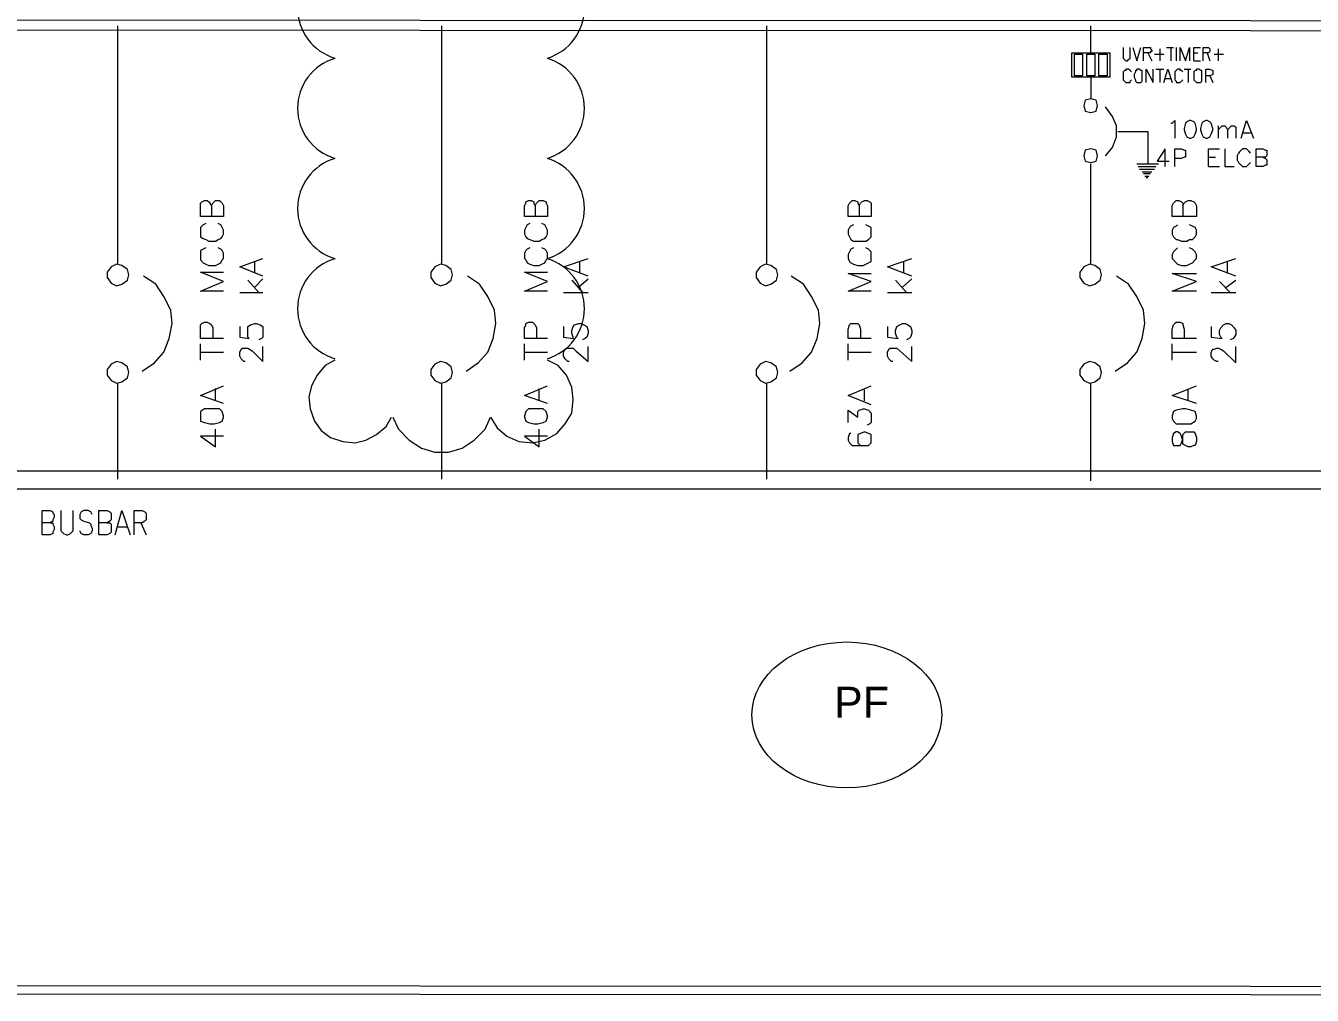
# Model space of a CAD drawing. Header units: inches. Extents: x 0.2 to 10.8, y 0.5 to 8.
# Drawn here: x 1.702 to 3.284, y 3.282 to 4.475 of the extents above; entities that cross this region are included whole.
import ezdxf

# ---------------------------------------------------------------- set-up
doc = ezdxf.new("R2010")
doc.units = ezdxf.units.IN
doc.header["$MEASUREMENT"] = 0
doc.layers.add('PDF_Geometry', color=7, linetype='Continuous')
doc.layers.add('PDF_Text', color=7, linetype='Continuous')
doc.styles.add('PDF Microsoft Sans Serif', font='micross.ttf')

msp = doc.modelspace()

# ---------------------------------------------------------------- linework, layer by layer
at = {"layer": 'PDF_Geometry', "lineweight": 13}
for points in [[(1.165, 4.4817), (1.165, 4.47), (5.25, 4.4683), (5.25, 4.48), (1.165, 4.4817)], [(3.0517, 4.4483), (3.0517, 4.4367), (3.0517, 4.435), (3.0533, 4.4333), (3.055, 4.4317), (3.0567, 4.4317), (3.0583, 4.4333), (3.06, 4.435), (3.06, 4.4367), (3.06, 4.4483)], [(3.0633, 4.4483), (3.0683, 4.4317), (3.0733, 4.4483)], [(3.0767, 4.4317), (3.0767, 4.4483), (3.0833, 4.4483), (3.085, 4.4483), (3.085, 4.4467), (3.0867, 4.445), (3.0867, 4.4433), (3.085, 4.4433), (3.085, 4.4417), (3.0833, 4.4417), (3.0767, 4.4417)], [(3.105, 4.4483), (3.1133, 4.4483)], [(3.11, 4.4483), (3.11, 4.4317)], [(3.1167, 4.4483), (3.1167, 4.4317)], [(3.1217, 4.4317), (3.1217, 4.4483), (3.1283, 4.4317), (3.1333, 4.4483), (3.1333, 4.4317)], [(3.1383, 4.4317), (3.1383, 4.4483), (3.1467, 4.4483)], [(3.15, 4.4317), (3.15, 4.4483), (3.155, 4.4483), (3.1567, 4.4483), (3.1583, 4.4467), (3.1583, 4.445), (3.1583, 4.4433), (3.1567, 4.4417), (3.155, 4.4417), (3.15, 4.4417)], [(2.9917, 4.44), (3.0017, 4.44), (3.0017, 4.4133), (2.9917, 4.4133), (2.9917, 4.44)], [(3.0067, 4.44), (3.0167, 4.44), (3.0167, 4.4133), (3.0067, 4.4133), (3.0067, 4.44)], [(3.0217, 4.44), (3.0317, 4.44), (3.0317, 4.4133), (3.0217, 4.4133), (3.0217, 4.44)], [(3.0817, 4.4417), (3.0867, 4.4317)], [(3.09, 4.44), (3.1017, 4.44)], [(3.0967, 4.4467), (3.0967, 4.4317)], [(3.1383, 4.4417), (3.1433, 4.4417)], [(3.1383, 4.4317), (3.1467, 4.4317)], [(3.155, 4.4417), (3.1583, 4.4317)], [(3.1633, 4.44), (3.175, 4.44)], [(3.1683, 4.4467), (3.1683, 4.4317)], [(3.0617, 4.4183), (3.06, 4.42), (3.0583, 4.4217), (3.055, 4.4217), (3.055, 4.42), (3.0533, 4.42), (3.0517, 4.4183), (3.0517, 4.415), (3.0517, 4.4117), (3.0517, 4.4083), (3.0533, 4.4067), (3.055, 4.405), (3.0583, 4.405), (3.06, 4.405), (3.06, 4.4067), (3.0617, 4.4083)], [(3.0683, 4.4217), (3.0683, 4.42), (3.0667, 4.42), (3.0667, 4.4183), (3.065, 4.415), (3.065, 4.4117), (3.0667, 4.4083), (3.0667, 4.4067), (3.0683, 4.405), (3.0717, 4.405), (3.0733, 4.405), (3.075, 4.4067), (3.075, 4.4083), (3.075, 4.4117), (3.075, 4.415), (3.075, 4.4183), (3.075, 4.42), (3.0733, 4.42), (3.0717, 4.4217), (3.0683, 4.4217)], [(3.08, 4.405), (3.08, 4.4217), (3.0883, 4.405), (3.0883, 4.4217)], [(3.0917, 4.4217), (3.1017, 4.4217)], [(3.0967, 4.4217), (3.0967, 4.405)], [(3.1017, 4.405), (3.1067, 4.4217), (3.1117, 4.405)], [(3.125, 4.4183), (3.1233, 4.42), (3.1217, 4.42), (3.1217, 4.4217), (3.1183, 4.4217), (3.1167, 4.42), (3.115, 4.4183), (3.115, 4.415), (3.115, 4.4117), (3.115, 4.4083), (3.1167, 4.4067), (3.1167, 4.405), (3.1183, 4.405), (3.1217, 4.405), (3.1233, 4.4067), (3.125, 4.4083)], [(3.1267, 4.4217), (3.135, 4.4217)], [(3.1317, 4.4217), (3.1317, 4.405)], [(3.1417, 4.4217), (3.1417, 4.42), (3.14, 4.42), (3.1383, 4.4183), (3.1383, 4.415), (3.1383, 4.4117), (3.1383, 4.4083), (3.14, 4.4067), (3.1417, 4.405), (3.145, 4.405), (3.1467, 4.405), (3.1483, 4.4067), (3.1483, 4.4083), (3.1483, 4.4117), (3.1483, 4.415), (3.1483, 4.4183), (3.1483, 4.42), (3.1467, 4.42), (3.145, 4.4217), (3.1417, 4.4217)], [(3.1533, 4.405), (3.1533, 4.4217), (3.1583, 4.4217), (3.1617, 4.42), (3.1617, 4.4183), (3.1617, 4.4167), (3.1617, 4.415), (3.1583, 4.4133), (3.1533, 4.4133)], [(3.1033, 4.41), (3.11, 4.41)], [(3.1583, 4.4133), (3.1617, 4.405)], [(3.02, 4.3767), (3.0183, 4.3833), (3.0117, 4.385), (3.005, 4.3833), (3.0033, 4.3767), (3.005, 4.37), (3.0117, 4.3683), (3.0183, 4.37), (3.02, 4.3767)], [(3.03, 4.315), (3.0383, 4.325), (3.0433, 4.3383), (3.0433, 4.3517), (3.0383, 4.3633), (3.03, 4.375)], [(3.11, 4.355), (3.1117, 4.355), (3.115, 4.3583), (3.115, 4.3367)], [(3.1333, 4.3583), (3.13, 4.3567), (3.1283, 4.355), (3.1267, 4.3483), (3.1267, 4.3467), (3.1283, 4.3417), (3.13, 4.3383), (3.1333, 4.3367), (3.135, 4.3367), (3.1383, 4.3383), (3.14, 4.3417), (3.1417, 4.3467), (3.1417, 4.3483), (3.14, 4.355), (3.1383, 4.3567), (3.135, 4.3583), (3.1333, 4.3583)], [(3.1533, 4.3583), (3.15, 4.3567), (3.1483, 4.355), (3.1467, 4.3483), (3.1467, 4.3467), (3.1483, 4.3417), (3.15, 4.3383), (3.1533, 4.3367), (3.155, 4.3367), (3.1583, 4.3383), (3.16, 4.3417), (3.1617, 4.3467), (3.1617, 4.3483), (3.16, 4.355), (3.1583, 4.3567), (3.155, 4.3583), (3.1533, 4.3583)], [(3.1967, 4.3367), (3.2033, 4.3583), (3.2117, 4.3367)], [(3.045, 4.345), (3.0817, 4.345)], [(3.0817, 4.345), (3.0817, 4.305)], [(3.1683, 4.3517), (3.1683, 4.3367)], [(3.1683, 4.3467), (3.1717, 4.35), (3.1733, 4.3517), (3.1767, 4.3517), (3.1783, 4.35), (3.18, 4.3467), (3.18, 4.3367)], [(3.18, 4.3467), (3.1833, 4.35), (3.185, 4.3517), (3.1883, 4.3517), (3.19, 4.35), (3.19, 4.3467), (3.19, 4.3367)], [(3.1983, 4.3433), (3.2083, 4.3433)], [(3.02, 4.315), (3.0183, 4.3217), (3.0117, 4.3233), (3.005, 4.3217), (3.0033, 4.315), (3.005, 4.3083), (3.0117, 4.3067), (3.0183, 4.3083), (3.02, 4.315)], [(3.1033, 4.3017), (3.1033, 4.3233), (3.0933, 4.3083), (3.1083, 4.3083)], [(3.115, 4.3017), (3.115, 4.3233), (3.1233, 4.3233), (3.1267, 4.3217), (3.1283, 4.3217), (3.1283, 4.3183), (3.1283, 4.315), (3.1283, 4.3133), (3.1267, 4.3133), (3.1233, 4.3117), (3.115, 4.3117)], [(3.1567, 4.3017), (3.1567, 4.3233), (3.17, 4.3233)], [(3.1767, 4.3233), (3.1767, 4.3017), (3.1883, 4.3017)], [(3.2083, 4.3183), (3.2067, 4.32), (3.205, 4.3217), (3.2033, 4.3233), (3.1983, 4.3233), (3.1967, 4.3217), (3.195, 4.32), (3.1933, 4.3183), (3.1917, 4.315), (3.1917, 4.31), (3.1933, 4.3067), (3.195, 4.305), (3.1967, 4.3033), (3.1983, 4.3017), (3.2033, 4.3017), (3.205, 4.3033), (3.2067, 4.305), (3.2083, 4.3067)], [(3.2233, 4.3133), (3.2267, 4.3117), (3.2283, 4.31), (3.2283, 4.3083), (3.2283, 4.305), (3.2283, 4.3033), (3.2267, 4.3033), (3.2233, 4.3017), (3.215, 4.3017), (3.215, 4.3233), (3.2233, 4.3233), (3.2267, 4.3217), (3.2283, 4.3217), (3.2283, 4.3183), (3.2283, 4.3167), (3.2283, 4.315), (3.2267, 4.3133), (3.2233, 4.3133), (3.215, 4.3133)], [(3.0683, 4.305), (3.095, 4.305)], [(3.1567, 4.3133), (3.165, 4.3133)], [(3.07, 4.3017), (3.0917, 4.3017)], [(3.0717, 4.2983), (3.09, 4.2983)], [(3.075, 4.295), (3.0867, 4.295)], [(3.0767, 4.2933), (3.085, 4.2933)], [(3.0783, 4.29), (3.0833, 4.29)], [(3.1567, 4.3017), (3.17, 4.3017)], [(3.08, 4.2883), (3.0817, 4.2883), (3.08, 4.2883)], [(1.93, 4.2533), (1.9317, 4.2567), (1.9333, 4.2583), (1.935, 4.26), (1.94, 4.26), (1.9417, 4.2583), (1.9433, 4.2567), (1.945, 4.2533), (1.945, 4.24), (1.9167, 4.24), (1.9167, 4.2533), (1.9167, 4.2567), (1.9183, 4.2583), (1.9217, 4.26), (1.925, 4.26), (1.9267, 4.2583), (1.9283, 4.2567), (1.93, 4.2533), (1.93, 4.24)], [(2.3283, 4.2533), (2.33, 4.2567), (2.3317, 4.2583), (2.3333, 4.26), (2.3383, 4.26), (2.3417, 4.2583), (2.3417, 4.2567), (2.3433, 4.2533), (2.3433, 4.24), (2.315, 4.24), (2.315, 4.2533), (2.3167, 4.2567), (2.3167, 4.2583), (2.32, 4.26), (2.3233, 4.26), (2.3267, 4.2583), (2.3267, 4.2567), (2.3283, 4.2533), (2.3283, 4.24)], [(2.7267, 4.2533), (2.7283, 4.2567), (2.73, 4.2583), (2.7333, 4.26), (2.7367, 4.26), (2.74, 4.2583), (2.7417, 4.2567), (2.7417, 4.2533), (2.7417, 4.24), (2.7133, 4.24), (2.7133, 4.2533), (2.715, 4.2567), (2.7167, 4.2583), (2.7183, 4.26), (2.7217, 4.26), (2.725, 4.2583), (2.725, 4.2567), (2.7267, 4.2533), (2.7267, 4.24)], [(3.125, 4.2533), (3.1267, 4.2567), (3.1283, 4.2583), (3.1317, 4.26), (3.135, 4.26), (3.1383, 4.2583), (3.14, 4.2567), (3.1417, 4.2533), (3.1417, 4.24), (3.1117, 4.24), (3.1117, 4.2533), (3.1133, 4.2567), (3.115, 4.2583), (3.1167, 4.26), (3.12, 4.26), (3.1233, 4.2583), (3.125, 4.2567), (3.125, 4.2533), (3.125, 4.24)], [(1.9233, 4.2317), (1.92, 4.23), (1.9167, 4.2267), (1.9167, 4.2233), (1.9167, 4.2183), (1.9167, 4.215), (1.92, 4.2133), (1.9233, 4.2117), (1.9267, 4.21), (1.935, 4.21), (1.9383, 4.2117), (1.9417, 4.2133), (1.9433, 4.215), (1.945, 4.2183), (1.945, 4.2233), (1.9433, 4.2267), (1.9417, 4.23), (1.9383, 4.2317)], [(2.3217, 4.2317), (2.3183, 4.23), (2.3167, 4.2267), (2.315, 4.2233), (2.315, 4.2183), (2.3167, 4.215), (2.3183, 4.2133), (2.3217, 4.2117), (2.3267, 4.21), (2.3333, 4.21), (2.3367, 4.2117), (2.34, 4.2133), (2.3417, 4.215), (2.3433, 4.2183), (2.3433, 4.2233), (2.3417, 4.2267), (2.34, 4.23), (2.3367, 4.2317)], [(2.72, 4.23), (2.7167, 4.2283), (2.715, 4.2267), (2.7133, 4.2233), (2.7133, 4.2183), (2.715, 4.215), (2.7167, 4.2117), (2.72, 4.21), (2.725, 4.21), (2.7317, 4.21), (2.735, 4.21), (2.7383, 4.2117), (2.7417, 4.215), (2.7417, 4.2183), (2.7417, 4.2233), (2.7417, 4.2267), (2.7383, 4.2283), (2.735, 4.23)], [(3.1183, 4.23), (3.1167, 4.2283), (3.1133, 4.2267), (3.1117, 4.2233), (3.1117, 4.2183), (3.1133, 4.215), (3.1167, 4.2117), (3.1183, 4.2117), (3.1233, 4.21), (3.13, 4.21), (3.1333, 4.2117), (3.1367, 4.2117), (3.14, 4.215), (3.1417, 4.2183), (3.1417, 4.2233), (3.14, 4.2267), (3.1367, 4.2283), (3.1333, 4.23)], [(1.9233, 4.2017), (1.92, 4.2), (1.9167, 4.1983), (1.9167, 4.195), (1.9167, 4.1883), (1.9167, 4.1867), (1.92, 4.1833), (1.9233, 4.1817), (1.9267, 4.18), (1.935, 4.18), (1.9383, 4.1817), (1.9417, 4.1833), (1.9433, 4.1867), (1.945, 4.1883), (1.945, 4.195), (1.9433, 4.1983), (1.9417, 4.2), (1.9383, 4.2017)], [(2.3217, 4.2017), (2.3183, 4.2), (2.3167, 4.1983), (2.315, 4.195), (2.315, 4.1883), (2.3167, 4.1867), (2.3183, 4.1833), (2.3217, 4.1817), (2.3267, 4.18), (2.3333, 4.18), (2.3367, 4.1817), (2.34, 4.1833), (2.3417, 4.1867), (2.3433, 4.1883), (2.3433, 4.195), (2.3417, 4.1983), (2.34, 4.2), (2.3367, 4.2017)], [(2.72, 4.2017), (2.7167, 4.2), (2.715, 4.1967), (2.7133, 4.1933), (2.7133, 4.1883), (2.715, 4.185), (2.7167, 4.1833), (2.72, 4.1817), (2.725, 4.18), (2.7317, 4.18), (2.735, 4.1817), (2.7383, 4.1833), (2.7417, 4.185), (2.7417, 4.1883), (2.7417, 4.1933), (2.7417, 4.1967), (2.7383, 4.2), (2.735, 4.2017)], [(3.1183, 4.2017), (3.1167, 4.2), (3.1133, 4.1967), (3.1117, 4.1933), (3.1117, 4.1883), (3.1133, 4.1867), (3.1167, 4.1833), (3.1183, 4.1817), (3.1233, 4.18), (3.13, 4.18), (3.1333, 4.1817), (3.1367, 4.1833), (3.14, 4.1867), (3.1417, 4.1883), (3.1417, 4.1933), (3.14, 4.1967), (3.1367, 4.2), (3.1333, 4.2017)], [(1.8283, 4.1683), (1.8267, 4.175), (1.82, 4.18), (1.8133, 4.1817), (1.8067, 4.1783), (1.8017, 4.1717), (1.8017, 4.165), (1.8067, 4.1583), (1.8133, 4.155), (1.82, 4.1567), (1.8267, 4.1617), (1.8283, 4.1683)], [(1.9933, 4.1667), (1.965, 4.1783), (1.9933, 4.1883)], [(1.9833, 4.1717), (1.9833, 4.185)], [(2.2267, 4.1683), (2.225, 4.175), (2.2183, 4.18), (2.2117, 4.1817), (2.205, 4.1783), (2.2, 4.1717), (2.2, 4.165), (2.205, 4.1583), (2.2117, 4.155), (2.2183, 4.1567), (2.225, 4.1617), (2.2267, 4.1683)], [(2.3933, 4.1667), (2.3633, 4.1783), (2.3933, 4.1883)], [(2.3833, 4.1717), (2.3833, 4.185)], [(2.6267, 4.1683), (2.625, 4.175), (2.6183, 4.18), (2.6117, 4.1817), (2.605, 4.1783), (2.6, 4.1717), (2.6, 4.165), (2.605, 4.1583), (2.6117, 4.155), (2.6183, 4.1567), (2.625, 4.1617), (2.6267, 4.1683)], [(2.7917, 4.1667), (2.7617, 4.1783), (2.7917, 4.1883)], [(2.7817, 4.1717), (2.7817, 4.185)], [(3.025, 4.1683), (3.0233, 4.175), (3.0167, 4.18), (3.01, 4.1817), (3.0033, 4.1783), (2.9983, 4.1717), (2.9983, 4.165), (3.0033, 4.1583), (3.01, 4.155), (3.0167, 4.1567), (3.0233, 4.1617), (3.025, 4.1683)], [(3.19, 4.1667), (3.16, 4.1783), (3.19, 4.1883)], [(3.18, 4.17), (3.18, 4.185)], [(1.845, 4.05), (1.86, 4.06), (1.8717, 4.0733), (1.8783, 4.09), (1.8817, 4.1083), (1.88, 4.125), (1.8717, 4.1417), (1.8617, 4.1567), (1.8467, 4.1667)], [(1.945, 4.1483), (1.9167, 4.1483), (1.945, 4.16), (1.9167, 4.1717), (1.945, 4.1717)], [(1.9833, 4.1533), (1.9933, 4.1633)], [(2.2433, 4.05), (2.2583, 4.06), (2.27, 4.0733), (2.2767, 4.09), (2.28, 4.1083), (2.2783, 4.125), (2.27, 4.1417), (2.26, 4.1567), (2.245, 4.1667)], [(2.3433, 4.1483), (2.315, 4.1483), (2.3433, 4.16), (2.315, 4.1717), (2.3433, 4.1717)], [(2.3817, 4.1533), (2.3933, 4.1633)], [(2.6417, 4.05), (2.6567, 4.06), (2.6683, 4.0733), (2.675, 4.09), (2.6783, 4.1083), (2.6767, 4.125), (2.6683, 4.1417), (2.6583, 4.1567), (2.6433, 4.1667)], [(2.7417, 4.1483), (2.7133, 4.1483), (2.7417, 4.16), (2.7133, 4.17), (2.7417, 4.17)], [(2.78, 4.1533), (2.7917, 4.1633)], [(3.0417, 4.05), (3.0567, 4.06), (3.0683, 4.0733), (3.075, 4.09), (3.0783, 4.1083), (3.0767, 4.125), (3.0683, 4.1417), (3.0583, 4.1567), (3.0433, 4.1667)], [(3.1417, 4.1483), (3.1117, 4.1483), (3.1417, 4.16), (3.1117, 4.17), (3.1417, 4.17)], [(1.965, 4.1467), (1.9933, 4.1467)], [(1.975, 4.1617), (1.9883, 4.1467)], [(2.3633, 4.1467), (2.3933, 4.1467)], [(2.3733, 4.1617), (2.3867, 4.1467)], [(2.7617, 4.1467), (2.7917, 4.1467)], [(2.7717, 4.1617), (2.785, 4.1467)], [(3.16, 4.1467), (3.19, 4.1467)], [(3.17, 4.16), (3.1833, 4.1467)], [(3.1783, 4.1533), (3.19, 4.1617)], [(1.945, 4.09), (1.9167, 4.09), (1.9167, 4.1033), (1.9167, 4.1067), (1.9183, 4.1083), (1.9217, 4.11), (1.925, 4.11), (1.9283, 4.1083), (1.93, 4.1067), (1.9317, 4.1033), (1.9317, 4.09)], [(1.965, 4.105), (1.965, 4.0917), (1.9767, 4.09), (1.975, 4.0917), (1.975, 4.0967), (1.975, 4.1), (1.975, 4.105), (1.9783, 4.1067), (1.9833, 4.1083), (1.985, 4.1083), (1.99, 4.1067), (1.9933, 4.105), (1.9933, 4.1), (1.9933, 4.0967), (1.9933, 4.0917), (1.9917, 4.09), (1.9883, 4.0883)], [(2.3433, 4.09), (2.315, 4.09), (2.315, 4.1033), (2.3167, 4.1067), (2.3167, 4.1083), (2.32, 4.11), (2.325, 4.11), (2.3267, 4.1083), (2.3283, 4.1067), (2.33, 4.1033), (2.33, 4.09)], [(2.3633, 4.105), (2.3633, 4.0917), (2.375, 4.09), (2.375, 4.0917), (2.3733, 4.0967), (2.3733, 4.1), (2.375, 4.105), (2.3767, 4.1067), (2.3817, 4.1083), (2.385, 4.1083), (2.3883, 4.1067), (2.3917, 4.105), (2.3933, 4.1), (2.3933, 4.0967), (2.3917, 4.0917), (2.39, 4.09), (2.3867, 4.0883)], [(2.7417, 4.09), (2.7133, 4.09), (2.7133, 4.1017), (2.715, 4.1067), (2.7167, 4.1083), (2.7183, 4.1083), (2.7233, 4.1083), (2.725, 4.1083), (2.7267, 4.1067), (2.7283, 4.1017), (2.7283, 4.09)], [(2.7617, 4.105), (2.7617, 4.0917), (2.775, 4.09), (2.7733, 4.0917), (2.7717, 4.0967), (2.7717, 4.1), (2.7733, 4.105), (2.7767, 4.1067), (2.78, 4.1083), (2.7833, 4.1083), (2.7867, 4.1067), (2.79, 4.105), (2.7917, 4.1), (2.7917, 4.0967), (2.79, 4.0917), (2.7883, 4.09), (2.785, 4.0883)], [(3.1417, 4.09), (3.1117, 4.09), (3.1117, 4.1017), (3.1133, 4.1067), (3.115, 4.1083), (3.1167, 4.11), (3.1217, 4.11), (3.125, 4.1083), (3.125, 4.1067), (3.1267, 4.1017), (3.1267, 4.09)], [(3.16, 4.105), (3.16, 4.0917), (3.1733, 4.09), (3.1717, 4.0917), (3.17, 4.095), (3.17, 4.1), (3.1717, 4.1033), (3.175, 4.1067), (3.1783, 4.1083), (3.1817, 4.1083), (3.185, 4.1067), (3.1883, 4.1033), (3.19, 4.1), (3.19, 4.095), (3.1883, 4.0917), (3.1867, 4.09), (3.1833, 4.0883)], [(1.9167, 4.0633), (1.9167, 4.0833)], [(2.315, 4.0633), (2.315, 4.0833)], [(2.7133, 4.0633), (2.7133, 4.0833)], [(3.1117, 4.0633), (3.1117, 4.0833)], [(1.9167, 4.0733), (1.945, 4.0733)], [(1.9717, 4.0617), (1.97, 4.0617), (1.9683, 4.0633), (1.9667, 4.065), (1.965, 4.0683), (1.965, 4.0733), (1.9667, 4.0767), (1.9683, 4.0783), (1.97, 4.0783), (1.9733, 4.0783), (1.975, 4.0783), (1.98, 4.075), (1.9933, 4.0617), (1.9933, 4.08)], [(2.315, 4.0733), (2.3433, 4.0733)], [(2.37, 4.0617), (2.3683, 4.0617), (2.3667, 4.0633), (2.365, 4.065), (2.3633, 4.0683), (2.3633, 4.0733), (2.365, 4.0767), (2.3667, 4.0783), (2.3683, 4.0783), (2.3717, 4.0783), (2.375, 4.0783), (2.3783, 4.075), (2.3933, 4.0617), (2.3933, 4.08)], [(2.7133, 4.0733), (2.7417, 4.0733)], [(2.7683, 4.0617), (2.7667, 4.0617), (2.765, 4.0633), (2.7633, 4.065), (2.7617, 4.0683), (2.7617, 4.0733), (2.7633, 4.0767), (2.765, 4.0783), (2.7667, 4.0783), (2.77, 4.0783), (2.7733, 4.0783), (2.7767, 4.075), (2.7917, 4.0617), (2.7917, 4.08)], [(3.1117, 4.0733), (3.1417, 4.0733)], [(3.1683, 4.0617), (3.1667, 4.0617), (3.1633, 4.0633), (3.1617, 4.065), (3.16, 4.0683), (3.16, 4.0733), (3.1617, 4.0767), (3.1633, 4.0767), (3.1667, 4.0783), (3.1683, 4.0783), (3.1717, 4.0767), (3.175, 4.075), (3.19, 4.06), (3.19, 4.08)], [(1.8283, 4.0483), (1.8267, 4.055), (1.82, 4.06), (1.8133, 4.0617), (1.8067, 4.0583), (1.8017, 4.0517), (1.8017, 4.045), (1.8067, 4.0383), (1.8133, 4.035), (1.82, 4.0367), (1.8267, 4.0417), (1.8283, 4.0483)], [(2.2267, 4.0483), (2.225, 4.055), (2.2183, 4.06), (2.2117, 4.0617), (2.205, 4.0583), (2.2, 4.0517), (2.2, 4.045), (2.205, 4.0383), (2.2117, 4.035), (2.2183, 4.0367), (2.225, 4.0417), (2.2267, 4.0483)], [(2.6267, 4.0483), (2.625, 4.055), (2.6183, 4.06), (2.6117, 4.0617), (2.605, 4.0583), (2.6, 4.0517), (2.6, 4.045), (2.605, 4.0383), (2.6117, 4.035), (2.6183, 4.0367), (2.625, 4.0417), (2.6267, 4.0483)], [(3.025, 4.0483), (3.0233, 4.055), (3.0167, 4.06), (3.01, 4.0617), (3.0033, 4.0583), (2.9983, 4.0517), (2.9983, 4.045), (3.0033, 4.0383), (3.01, 4.035), (3.0167, 4.0367), (3.0233, 4.0417), (3.025, 4.0483)], [(1.945, 4.01), (1.9167, 4.02), (1.945, 4.0317)], [(1.935, 4.0133), (1.935, 4.0283)], [(2.3433, 4.01), (2.315, 4.02), (2.3433, 4.0317)], [(2.3333, 4.0133), (2.3333, 4.0283)], [(2.7417, 4.0083), (2.7133, 4.02), (2.7417, 4.0317)], [(2.7333, 4.0133), (2.7333, 4.0267)], [(3.1417, 4.01), (3.1117, 4.02), (3.1417, 4.0317)], [(3.1317, 4.0133), (3.1317, 4.0267)], [(1.9167, 3.9933), (1.9167, 3.9883), (1.9217, 3.9867), (1.9283, 3.985), (1.9333, 3.985), (1.94, 3.9867), (1.9433, 3.9883), (1.945, 3.9933), (1.945, 3.995), (1.9433, 4), (1.94, 4.0033), (1.9333, 4.0033), (1.9283, 4.0033), (1.9217, 4.0033), (1.9167, 4), (1.9167, 3.995), (1.9167, 3.9933)], [(2.315, 3.9933), (2.3167, 3.9883), (2.32, 3.9867), (2.3267, 3.985), (2.3317, 3.985), (2.3383, 3.9867), (2.3417, 3.9883), (2.3433, 3.9933), (2.3433, 3.995), (2.3417, 4), (2.3383, 4.0033), (2.3317, 4.0033), (2.3267, 4.0033), (2.32, 4.0033), (2.3167, 4), (2.315, 3.995), (2.315, 3.9933)], [(2.7133, 3.9867), (2.7133, 4.0017), (2.725, 3.9933), (2.725, 3.9983), (2.725, 4), (2.7267, 4.0017), (2.7317, 4.0033), (2.7333, 4.0033), (2.7383, 4.0017), (2.7417, 3.9983), (2.7417, 3.995), (2.7417, 3.9917), (2.7417, 3.9867), (2.74, 3.985), (2.7367, 3.9833)], [(3.1117, 3.9917), (3.1133, 3.9883), (3.1167, 3.985), (3.125, 3.985), (3.1283, 3.985), (3.135, 3.985), (3.14, 3.9883), (3.1417, 3.9917), (3.1417, 3.995), (3.14, 4), (3.135, 4.0017), (3.1283, 4.0033), (3.125, 4.0033), (3.1167, 4.0017), (3.1133, 4), (3.1117, 3.995), (3.1117, 3.9917)], [(1.945, 3.97), (1.9167, 3.97), (1.935, 3.9567), (1.935, 3.9783)], [(2.3433, 3.97), (2.315, 3.97), (2.3333, 3.9567), (2.3333, 3.9783)], [(2.7167, 3.9733), (2.715, 3.9733), (2.7133, 3.9683), (2.7133, 3.965), (2.715, 3.9617), (2.7183, 3.9583), (2.725, 3.9583), (2.7333, 3.9583), (2.7383, 3.9583), (2.7417, 3.9617), (2.7417, 3.965), (2.7417, 3.9667), (2.7417, 3.9717), (2.7383, 3.9733), (2.7333, 3.975), (2.7283, 3.9733), (2.725, 3.9717), (2.725, 3.9667), (2.725, 3.965), (2.725, 3.9617), (2.7283, 3.9583), (2.7333, 3.9583)], [(3.1117, 3.9633), (3.1133, 3.9583), (3.1167, 3.9583), (3.1183, 3.9583), (3.1217, 3.9583), (3.1233, 3.9617), (3.125, 3.9667), (3.125, 3.9717), (3.1283, 3.975), (3.1317, 3.975), (3.135, 3.975), (3.1383, 3.975), (3.14, 3.9733), (3.1417, 3.9683), (3.1417, 3.9633), (3.14, 3.9583), (3.1383, 3.9583), (3.135, 3.9567), (3.1317, 3.9567), (3.1283, 3.9583), (3.125, 3.96), (3.125, 3.965), (3.1233, 3.97), (3.1217, 3.9733), (3.1183, 3.975), (3.1167, 3.975), (3.1133, 3.9733), (3.1117, 3.9683), (3.1117, 3.9633)], [(1.2833, 3.9267), (1.2833, 3.905), (5.18, 3.905), (5.18, 3.9267), (1.2833, 3.9267)], [(1.7317, 3.8633), (1.735, 3.8633), (1.735, 3.8617), (1.7367, 3.8583), (1.7367, 3.855), (1.735, 3.8517), (1.735, 3.85), (1.7317, 3.8483), (1.7217, 3.8483), (1.7217, 3.8783), (1.7317, 3.8783), (1.735, 3.8767), (1.735, 3.875), (1.7367, 3.8733), (1.7367, 3.87), (1.735, 3.8667), (1.735, 3.865), (1.7317, 3.8633), (1.7217, 3.8633)], [(1.745, 3.8783), (1.745, 3.8567), (1.745, 3.8533), (1.7483, 3.85), (1.7517, 3.8483), (1.7533, 3.8483), (1.7567, 3.85), (1.76, 3.8533), (1.76, 3.8567), (1.76, 3.8783)], [(1.7833, 3.8733), (1.7817, 3.8767), (1.7783, 3.8783), (1.7733, 3.8783), (1.77, 3.8767), (1.7683, 3.8733), (1.7683, 3.8717), (1.7683, 3.8683), (1.77, 3.8667), (1.7733, 3.865), (1.78, 3.8633), (1.7817, 3.8617), (1.7817, 3.86), (1.7833, 3.8567), (1.7833, 3.8533), (1.7817, 3.85), (1.7783, 3.8483), (1.7733, 3.8483), (1.77, 3.85), (1.7683, 3.8533)], [(1.8017, 3.8633), (1.805, 3.8633), (1.8067, 3.8617), (1.8067, 3.8583), (1.8067, 3.855), (1.8067, 3.8517), (1.805, 3.85), (1.8017, 3.8483), (1.7917, 3.8483), (1.7917, 3.8783), (1.8017, 3.8783), (1.805, 3.8767), (1.8067, 3.875), (1.8067, 3.8733), (1.8067, 3.87), (1.8067, 3.8667), (1.805, 3.865), (1.8017, 3.8633), (1.7917, 3.8633)], [(1.8117, 3.8483), (1.82, 3.8783), (1.83, 3.8483)], [(1.835, 3.8483), (1.835, 3.8783), (1.845, 3.8783), (1.8483, 3.8767), (1.85, 3.875), (1.85, 3.8733), (1.85, 3.87), (1.85, 3.8667), (1.8483, 3.865), (1.845, 3.8633), (1.835, 3.8633)], [(1.8433, 3.8633), (1.85, 3.8483)], [(1.815, 3.8583), (1.8267, 3.8583)], [(5.25, 3.2817), (5.25, 3.2917), (1.165, 3.2933), (1.165, 3.2833), (5.25, 3.2817)]]:
    msp.add_lwpolyline(points, dxfattribs=at)
at = {"layer": 'PDF_Geometry', "lineweight": 9}
for points in [[(1.815, 4.1817), (1.815, 4.475)], [(2.2133, 4.1817), (2.2133, 4.475)], [(2.6133, 4.1817), (2.6133, 4.475)], [(3.0117, 4.4417), (3.0117, 4.475)], [(2.9883, 4.4417), (3.035, 4.4417), (3.035, 4.4117), (2.9883, 4.4117), (2.9883, 4.4417)], [(3.0117, 4.4117), (3.0117, 4.385)], [(3.0117, 4.1817), (3.0117, 4.305)], [(1.815, 3.9167), (1.815, 4.035)], [(2.2133, 3.9167), (2.2133, 4.035)], [(2.6133, 3.9167), (2.6133, 4.035)], [(3.0117, 3.915), (3.0117, 4.035)]]:
    msp.add_lwpolyline(points, dxfattribs=at)
at = {"layer": 'PDF_Geometry', "color": 1, "lineweight": 13}
for points in [[(2.0817, 4.0633), (2.07, 4.0567), (2.06, 4.045), (2.0533, 4.0317), (2.05, 4.0183), (2.0517, 4.0033), (2.0567, 3.9883), (2.065, 3.9767), (2.0767, 3.9683), (2.0917, 3.9633), (2.1067, 3.9617), (2.12, 3.965), (2.1333, 3.9717), (2.145, 3.9817), (2.1517, 3.9933)], [(2.375, 4.015), (2.3733, 4.03), (2.3667, 4.045), (2.3567, 4.0567), (2.3433, 4.0633)], [(2.2733, 3.9933), (2.2817, 3.98), (2.2933, 3.97), (2.3083, 3.9633), (2.325, 3.9617), (2.34, 3.965), (2.355, 3.9733), (2.365, 3.985), (2.3733, 3.9983), (2.375, 4.015)], [(2.1533, 3.9933), (2.16, 3.9783), (2.1733, 3.965), (2.1883, 3.955), (2.205, 3.95), (2.2217, 3.95), (2.2383, 3.955), (2.2533, 3.965), (2.2667, 3.9783), (2.2733, 3.9933)]]:
    msp.add_lwpolyline(points, dxfattribs=at)
for centre, start, end in [((2.1004, 4.4967), 106.8762, 253.1238), ((2.3246, 4.4967), 286.8762, 73.1238), ((2.1004, 4.3733), 106.8762, 253.1238), ((2.3246, 4.3733), 286.8762, 73.1238), ((2.1004, 4.25), 106.8762, 253.1238), ((2.3246, 4.25), 286.8762, 73.1238), ((2.1004, 4.1267), 106.8762, 253.1238), ((2.3246, 4.1267), 286.8762, 73.1238)]:
    msp.add_arc(centre, 0.0643, start, end, dxfattribs=at)
msp.add_ellipse((2.7117, 3.6267), major_axis=(0.1168, 0), ratio=0.768941, dxfattribs=at)

# ---------------------------------------------------------------- texts
at = {"layer": 'PDF_Text', "color": 1, "insert": (2.6959, 3.6233), "char_height": 0.038116, "attachment_point": 7, "style": 'PDF Microsoft Sans Serif'}
msp.add_mtext('\\W0.993556;PF', dxfattribs=at)

doc.saveas('drawing.dxf')
